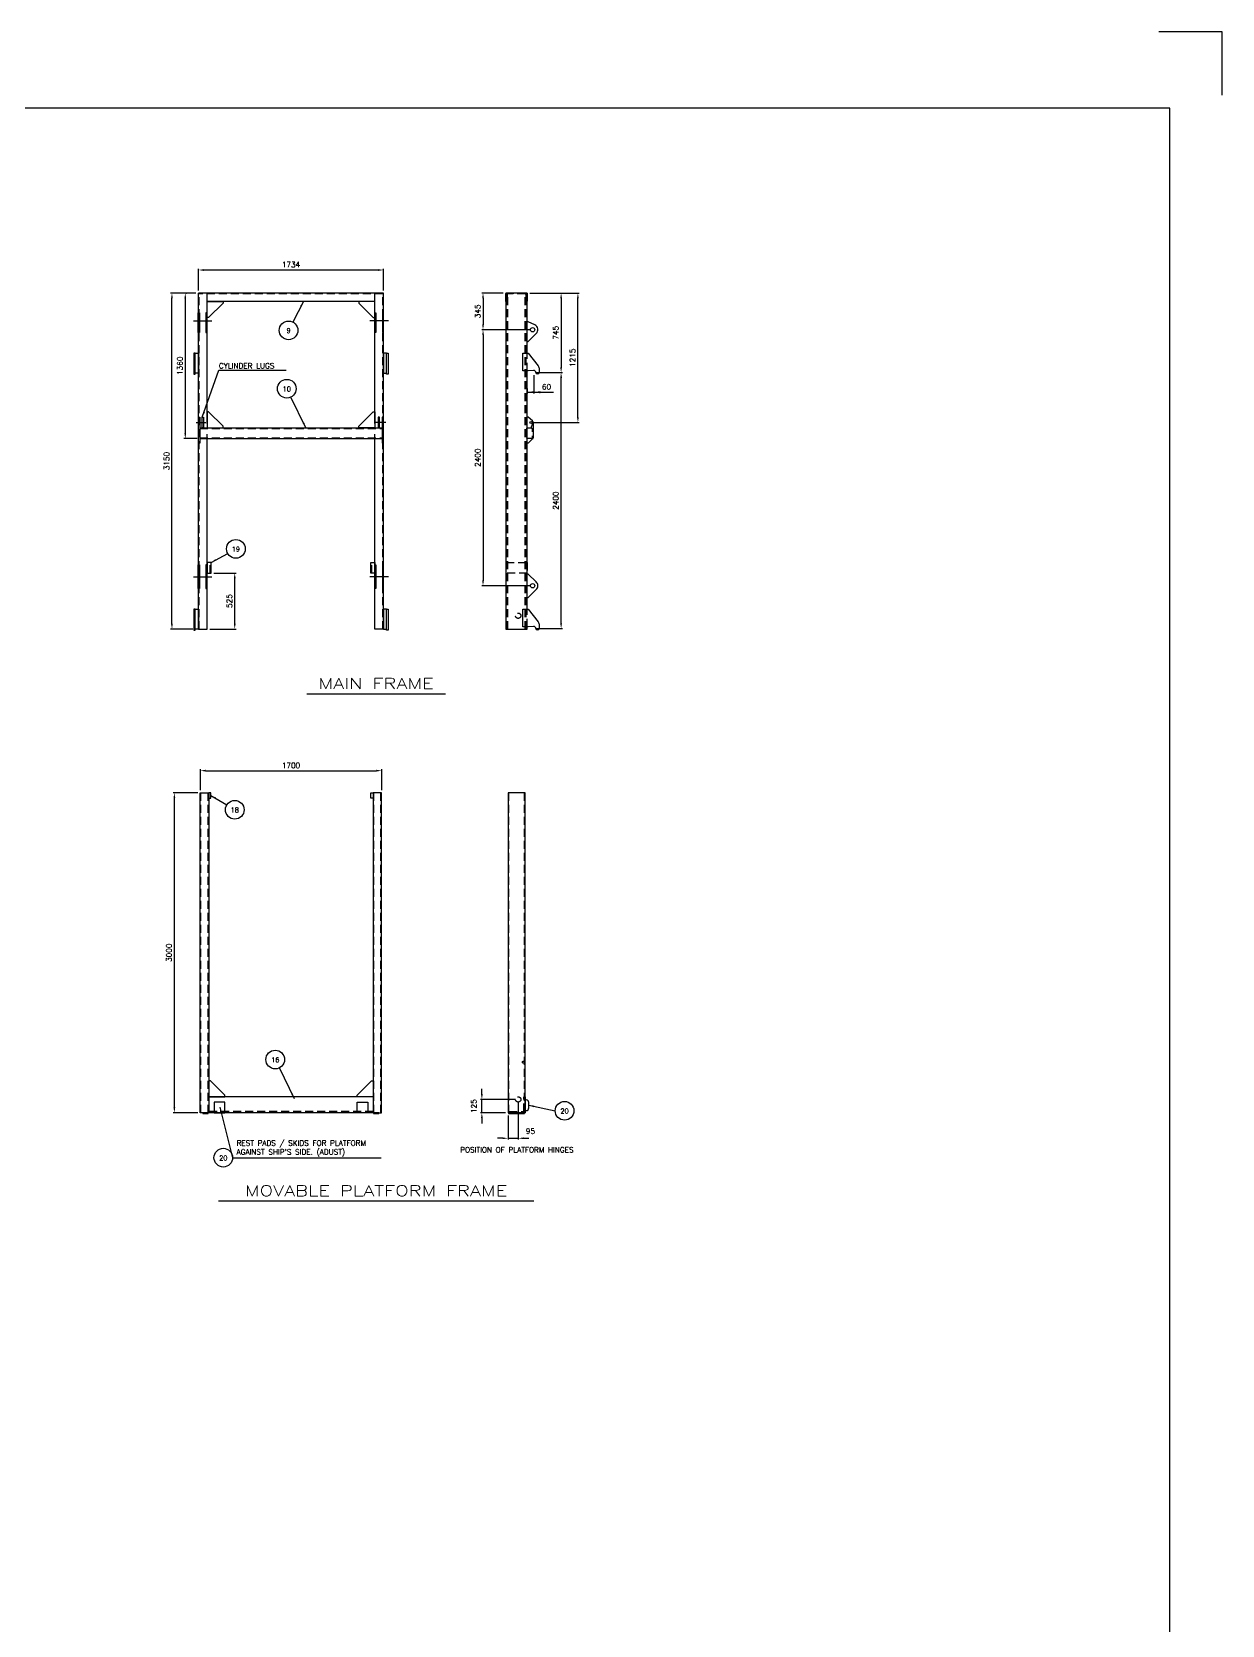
# Model space of a CAD drawing. Extents: x -1361 to 25435, y 363 to 30236.
# Drawn here: x 14275 to 25435, y 15300 to 30236 of the extents above; entities that cross this region are included whole.
import ezdxf
from ezdxf.enums import TextEntityAlignment as Align

# ---------------------------------------------------------------- set-up
doc = ezdxf.new("R2010")
doc.units = 0
doc.header["$LTSCALE"] = 150
doc.linetypes.add('DASHED', pattern=[0.75, 0.5, -0.25])
doc.linetypes.add('PHANTOM', pattern=[2.1, 1.25, -0.2, 0.125, -0.2, 0.125, -0.2])
doc.layers.get('0').update_dxf_attribs({"linetype": 'CONTINUOUS'})
doc.layers.get('DEFPOINTS').update_dxf_attribs({"linetype": 'CONTINUOUS'})
for name, color, linetype in [('POSNR', 2, 'CONTINUOUS'), ('S0CO1', 1, 'CONTINUOUS'), ('S0DA1', 1, 'DASHED'), ('S0DIM', 2, 'CONTINUOUS'), ('S0PH1', 1, 'PHANTOM'), ('S0TX2', 2, 'CONTINUOUS')]:
    doc.layers.add(name, color=color, linetype=linetype)
doc.styles.add('ROMANS', font='romans.shx', dxfattribs={"height": 50})
doc.dimstyles.new('MEDIUM', dxfattribs={"dimscale": 0.25, "dimtxt": 2, "dimasz": 2, "dimexe": 50, "dimexo": 100, "dimgap": 100, "dimtad": 1, "dimdsep": 46, "dimtxsty": 'ROMANS', "dimblk1": 'PIL-2', "dimblk2": 'PIL-3', "dimsah": 1, "dimcen": 200, "dimclrd": 1, "dimclre": 1, "dimclrt": 2, "dimazin": 2, "dimtfac": 1, "dimtmove": 0, "dimatfit": 3, "dimldrblk": 'PIL-3', "dimfxl": 1, "dimtvp": 100, "dimtolj": 1, "dimarcsym": 0})
doc.dimstyles.get("Standard").update_dxf_attribs({"dimscale": 25, "dimtxt": 3, "dimasz": 2, "dimexe": 0.5, "dimexo": 1, "dimgap": 1, "dimtad": 1, "dimdsep": 46, "dimtxsty": 'ROMANS', "dimcen": 1.5, "dimclrd": 1, "dimclre": 1, "dimclrt": 2, "dimazin": 2, "dimtfac": 1, "dimtmove": 2, "dimatfit": 3, "dimfxl": 0.5, "dimtvp": 100, "dimtolj": 1, "dimarcsym": 0})

# ---------------------------------------------------------------- blocks, each defined once
blk = doc.blocks.new('KNE-150-1')
at = {"layer": 'S0CO1', "color": 0}
blk.add_lwpolyline([(0, 0), (0, -150), (15, -150), (150, -15), (150, 0)], close=True, dxfattribs=at)
blk = doc.blocks.new('Dykkerplatt-senkearm-e')
at = {"layer": 'S0CO1'}
for p, q in [((770, 25), (-770, 25)), ((770, -125), (-770, -125))]:
    blk.add_line(p, q, dxfattribs=at)
for points in [[(-770, -125), (-850, -125), (-850, 2875), (-770, 2875)], [(-770, 2825), (-750, 2825), (-750, 2875), (-770, 2875)], [(770, 2825), (750, 2825), (750, 2875), (770, 2875)], [(770, -125), (850, -125), (850, 2875), (770, 2875)], [(-825, -133), (-775, -133), (-775, -125), (-825, -125)], [(-720, -125), (-620, -125), (-620, -25), (-720, -25)], [(720, -125), (620, -125), (620, -25), (720, -25)], [(775, -133), (825, -133), (825, -125), (775, -125)]]:
    blk.add_lwpolyline(points, close=True, dxfattribs=at)
at = {"layer": 'S0DA1'}
for p, q in [((-844, -125), (-844, 2875)), ((-776, -125), (-776, 2875)), ((776, -125), (776, 2875)), ((844, -125), (844, 2875)), ((770, -113), (-770, -113))]:
    blk.add_line(p, q, dxfattribs=at)
at = {"layer": 'S0CO1', "rotation": 90}
blk.add_blockref('KNE-150-1', (-770, 25), dxfattribs=at)
at = {"layer": 'S0CO1', "xscale": -1, "rotation": 270}
blk.add_blockref('KNE-150-1', (770, 25), dxfattribs=at)
blk = doc.blocks.new('Dykkerplatt-føring-e')
at = {"layer": 'S0CO1'}
for p, q in [((867, 3025), (-867, 3025)), ((-867, -125), (-867, 3025)), ((-787, 1801), (-787, 3025)), ((787, 1801), (787, 3025)), ((867, -125), (867, 3025)), ((787, 2945), (-787, 2945)), ((-855, 1761), (855, 1761)), ((-855, 1661), (855, 1661)), ((-787, -125), (-787, 1701)), ((787, -125), (787, 1701)), ((-867, -125), (-787, -125)), ((867, -125), (787, -125))]:
    blk.add_line(p, q, dxfattribs=at)
for points in [[(-869, 2656), (-869, 2840), (-859, 2840), (-859, 2656)], [(-787, 2656), (-787, 2840), (-797, 2840), (-797, 2656)], [(787, 2656), (787, 2840), (797, 2840), (797, 2656)], [(869, 2656), (869, 2840), (859, 2840), (859, 2656)], [(-912, 2264), (-897, 2264), (-897, 2460), (-912, 2460)], [(-897, 2460), (-867, 2460), (-867, 2275), (-897, 2275)], [(897, 2460), (867, 2460), (867, 2275), (897, 2275)], [(912, 2264), (897, 2264), (897, 2460), (912, 2460)], [(-867, 1619), (-867, 1861), (-855, 1861), (-855, 1619)], [(-831, 1761), (-831, 1861), (-819, 1861), (-819, 1761)], [(831, 1761), (831, 1861), (819, 1861), (819, 1761)], [(867, 1619), (867, 1861), (855, 1861), (855, 1619)], [(-869, 256), (-869, 476), (-859, 476), (-859, 256)], [(-787, 256), (-787, 476), (-797, 476), (-797, 256)], [(787, 256), (787, 476), (797, 476), (797, 256)], [(869, 256), (869, 476), (859, 476), (859, 256)], [(-912, -136), (-897, -136), (-897, 60), (-912, 60)], [(-897, 60), (-867, 60), (-867, -125), (-897, -125)], [(897, 60), (867, 60), (867, -125), (897, -125)], [(912, -136), (897, -136), (897, 60), (912, 60)]]:
    blk.add_lwpolyline(points, close=True, dxfattribs=at)
at = {"layer": 'S0DA1'}
for p, q in [((-861, -125), (-861, 3025)), ((861, 3019), (-861, 3019)), ((861, -125), (861, 3025)), ((-855, 1755), (855, 1755)), ((-855, 1668), (855, 1668))]:
    blk.add_line(p, q, dxfattribs=at)
at = {"layer": 'S0PH1'}
for p, q in [((-914, 2766), (-741, 2766)), ((914, 2766), (741, 2766)), ((-888, 1811), (-797, 1811)), ((888, 1811), (797, 1811)), ((-914, 366), (-741, 366)), ((914, 366), (741, 366))]:
    blk.add_line(p, q, dxfattribs=at)
at = {"layer": 'S0CO1', "xscale": -1}
for p, rotation in [((-787, 2945), 90), ((787, 1761), 270)]:
    blk.add_blockref('KNE-150-1', p, dxfattribs=dict(at, rotation=rotation))
at = {"layer": 'S0CO1'}
for p, rotation in [((787, 2945), 270), ((-787, 1761), 90)]:
    blk.add_blockref('KNE-150-1', p, dxfattribs=dict(at, rotation=rotation))
blk = doc.blocks.new('Dykkerplatt-føring-s')
at = {"color": 0, "linetype": 'DASHED'}
for p, q in [((-104, -125), (-104, 3025)), ((-96, -125), (-96, 3025)), ((66, -125), (66, 3025)), ((74, -125), (74, 3025)), ((85, 2295), (85, 2460)), ((85, -105), (85, 60))]:
    blk.add_line(p, q, dxfattribs=at)
at = {"color": 0, "linetype": 'ByBlock'}
for p, q in [((140, 1811), (140, 1669)), ((136, 1660), (95, 1619)), ((95, 1619), (85, 1619))]:
    blk.add_line(p, q, dxfattribs=at)
for points in [[(85, 2460), (85, 3025), (-115, 3025), (-115, -125), (85, -125), (85, -105)], [(85, 60), (85, 2295)]]:
    blk.add_lwpolyline(points, dxfattribs=at)
at = {"color": 0, "linetype": 'DASHED'}
blk.add_lwpolyline([(-115, 2945), (-115, 3025), (85, 3025), (85, 2945), (74, 2945), (74, 3009, 0.414214), (64, 3019), (-94, 3019, 0.414214), (-104, 3009), (-104, 2945)], format="xyb", close=True, dxfattribs=at)
at = {"color": 0, "linetype": 'ByBlock'}
for points in [[(85, 2571), (95, 2571), (170, 2646, 0.530009), (155, 2727), (95, 2755), (85, 2755)], [(140, 1811, 0.210407), (134, 1826), (95, 1861), (85, 1861)], [(85, 171), (95, 171), (170, 246, 0.416995), (170, 317), (95, 391), (85, 391)]]:
    blk.add_lwpolyline(points, format="xyb", dxfattribs=at)
for points in [[(45, 2295), (45, 2460), (95, 2460), (186, 2343, -0.166504), (196, 2312), (196, 2279, -1), (166, 2279, 0.439595), (145, 2299), (95, 2295)], [(45, -105), (45, 60), (95, 60), (186, -57, -0.166504), (196, -88), (196, -121, -1), (166, -121, 0.439595), (145, -101), (95, -105)]]:
    blk.add_lwpolyline(points, format="xyb", close=True, dxfattribs=at)
at = {"color": 0, "linetype": 'DASHED'}
blk.add_lwpolyline([(122, 1761), (139, 1804, 0.309533), (134, 1826)], format="xyb", dxfattribs=at)
at = {"color": 0, "linetype": 'DASHED', "flags": 128}
blk.add_lwpolyline([(88, 1761), (122, 1761, -0.414214), (130, 1753), (130, 1669, -0.414214), (122, 1661), (88, 1661, -0.414214), (80, 1669), (80, 1753, -0.414214)], format="xyb", close=True, dxfattribs=at)
at = {"color": 0, "linetype": 'DASHED'}
blk.add_lwpolyline([(84, 400), (-114, 400), (-114, 500), (84, 500)], close=True, dxfattribs=at)
at = {"color": 0, "linetype": 'ByBlock'}
for centre, radius in [((135, 2681), 20), ((120, 1811), 10), ((135, 281), 20)]:
    blk.add_circle(centre, radius, dxfattribs=at)
at = {"color": 0, "linetype": 'DASHED'}
blk.add_circle((0, 0), 25, dxfattribs=at)
at = {"color": 0, "linetype": 'ByBlock'}
blk.add_arc((127, 1669), 13, 315, 0, dxfattribs=at)
blk = doc.blocks.new('Dykkerplatt-senkearm-s')
at = {"color": 0, "linetype": 'DASHED'}
for p, q in [((-89, -125), (-89, 2875)), ((59, -125), (59, 2875))]:
    blk.add_line(p, q, dxfattribs=at)
at = {"color": 0, "linetype": 'ByBlock'}
blk.add_lwpolyline([(-9, 2875), (-95, 2875), (-95, -125), (65, -125), (65, 2875), (-9, 2875)], dxfattribs=at)
at = {"color": 0, "linetype": 'DASHED'}
blk.add_lwpolyline([(65, -125), (-85, -125), (-85, -113), (53, -113), (53, 25), (65, 25)], close=True, dxfattribs=at)
at = {"color": 0, "linetype": 'ByBlock'}
blk.add_lwpolyline([(-90, -133), (60, -133), (60, -125), (-90, -125)], close=True, dxfattribs=at)
blk.add_lwpolyline([(100, -80), (100, -30, 0.414214), (75, -5), (65, -5), (65, -105), (75, -105, 0.414214)], format="xyb", close=True, dxfattribs=at)
at = {"color": 0, "linetype": 'DASHED'}
for centre, radius in [((50, 350), 10), ((0, 0), 25)]:
    blk.add_circle(centre, radius, dxfattribs=at)
blk = doc.blocks.new('POS1')
at = {"layer": 'POSNR'}
blk.add_circle((0, 0), 175, dxfattribs=at)
at = {"layer": 'POSNR', "color": 2, "style": 'ROMANS'}
blk.add_attdef('POS', text='', height=90, dxfattribs=at).set_placement((0, -50), align=Align.CENTER)
blk = doc.blocks.new('*D37')
at = {"layer": 'DEFPOINTS', "color": 0, "transparency": 16777216}
for p in [(17572, 28004), (15838, 27788), (17572, 27788)]:
    blk.add_point(p, dxfattribs=at)
at = {"layer": 'S0DIM', "color": 1, "lineweight": -2, "transparency": 16777216}
for p, q in [((15838, 27813), (15838, 28016)), ((15888, 28004), (17522, 28004)), ((17572, 27813), (17572, 28016))]:
    blk.add_line(p, q, dxfattribs=at)
at = {"layer": 'S0DIM', "color": 1, "transparency": 16777216}
for points in [[(15888, 28012), (15888, 27995), (15838, 28004)], [(17522, 28012), (17522, 27995), (17572, 28004)]]:
    blk.add_solid(points, dxfattribs=at)
at = {"layer": 'S0DIM', "color": 2, "transparency": 16777216, "insert": (16705, 28054), "char_height": 50, "attachment_point": 5, "style": 'ROMANS'}
blk.add_mtext('\\A1;1734', dxfattribs=at)
blk = doc.blocks.new('*D38')
at = {"layer": 'DEFPOINTS', "color": 0, "transparency": 16777216}
for p in [(15589, 27788), (15838, 27788), (15808, 24638)]:
    blk.add_point(p, dxfattribs=at)
at = {"layer": 'S0DIM', "color": 1, "lineweight": -2, "transparency": 16777216}
for p, q in [((15813, 27788), (15576, 27788)), ((15589, 24688), (15589, 27738)), ((15783, 24638), (15576, 24638))]:
    blk.add_line(p, q, dxfattribs=at)
at = {"layer": 'S0DIM', "color": 1, "transparency": 16777216}
for points in [[(15580, 27738), (15597, 27738), (15589, 27788)], [(15580, 24688), (15597, 24688), (15589, 24638)]]:
    blk.add_solid(points, dxfattribs=at)
at = {"layer": 'S0DIM', "color": 2, "transparency": 16777216, "insert": (15539, 26213), "char_height": 50, "attachment_point": 5, "rotation": 90, "style": 'ROMANS'}
blk.add_mtext('\\A1;3150', dxfattribs=at)
blk = doc.blocks.new('*D39')
at = {"layer": 'DEFPOINTS', "color": 0, "transparency": 16777216}
for p in [(15694, 27788), (15714, 26424), (15850, 26424)]:
    blk.add_point(p, dxfattribs=at)
at = {"layer": 'S0DIM', "color": 1, "lineweight": -2, "transparency": 16777216}
for p, q in [((15719, 27788), (15726, 27788)), ((15714, 27738), (15714, 26474)), ((15825, 26424), (15701, 26424))]:
    blk.add_line(p, q, dxfattribs=at)
at = {"layer": 'S0DIM', "color": 1, "transparency": 16777216}
for points in [[(15705, 27738), (15722, 27738), (15714, 27788)], [(15705, 26474), (15722, 26474), (15714, 26424)]]:
    blk.add_solid(points, dxfattribs=at)
at = {"layer": 'S0DIM', "color": 2, "transparency": 16777216, "insert": (15664, 27106), "char_height": 50, "attachment_point": 5, "rotation": 90, "style": 'ROMANS'}
blk.add_mtext('\\A1;1360', dxfattribs=at)
blk = doc.blocks.new('*D40')
at = {"layer": 'DEFPOINTS', "color": 0, "transparency": 16777216}
for p in [(17555, 23310), (15855, 23103), (17555, 23103)]:
    blk.add_point(p, dxfattribs=at)
at = {"layer": 'S0CO1', "color": 1, "lineweight": -2, "transparency": 16777216}
for p, q in [((15855, 23128), (15855, 23323)), ((15905, 23310), (17505, 23310)), ((17555, 23128), (17555, 23323))]:
    blk.add_line(p, q, dxfattribs=at)
at = {"layer": 'S0CO1', "color": 1, "transparency": 16777216}
for points in [[(15905, 23319), (15905, 23302), (15855, 23310)], [(17505, 23319), (17505, 23302), (17555, 23310)]]:
    blk.add_solid(points, dxfattribs=at)
at = {"layer": 'S0CO1', "color": 2, "transparency": 16777216, "insert": (16705, 23360), "char_height": 50, "attachment_point": 5, "style": 'ROMANS'}
blk.add_mtext('\\A1;1700', dxfattribs=at)
blk = doc.blocks.new('*D41')
at = {"layer": 'DEFPOINTS', "color": 0, "transparency": 16777216}
for p in [(15855, 23103), (15611, 20103), (15855, 20103)]:
    blk.add_point(p, dxfattribs=at)
at = {"layer": 'S0CO1', "color": 1, "lineweight": -2, "transparency": 16777216}
for p, q in [((15830, 23103), (15599, 23103)), ((15611, 23053), (15611, 20153)), ((15830, 20103), (15599, 20103))]:
    blk.add_line(p, q, dxfattribs=at)
at = {"layer": 'S0CO1', "color": 1, "transparency": 16777216}
for points in [[(15603, 23053), (15620, 23053), (15611, 23103)], [(15603, 20153), (15620, 20153), (15611, 20103)]]:
    blk.add_solid(points, dxfattribs=at)
at = {"layer": 'S0CO1', "color": 2, "transparency": 16777216, "insert": (15561, 21603), "char_height": 50, "attachment_point": 5, "rotation": 90, "style": 'ROMANS'}
blk.add_mtext('\\A1;3000', dxfattribs=at)
blk = doc.blocks.new('*D42')
at = {"layer": 'DEFPOINTS', "color": 0, "transparency": 16777216}
for p in [(15957, 25163), (16177, 25163), (15918, 24638)]:
    blk.add_point(p, dxfattribs=at)
at = {"layer": 'S0DIM', "color": 1, "lineweight": -2, "transparency": 16777216}
for p, q in [((15982, 25163), (16190, 25163)), ((16177, 24688), (16177, 25113)), ((15943, 24638), (16190, 24638))]:
    blk.add_line(p, q, dxfattribs=at)
at = {"layer": 'S0DIM', "color": 1, "transparency": 16777216}
for points in [[(16169, 25113), (16186, 25113), (16177, 25163)], [(16169, 24688), (16186, 24688), (16177, 24638)]]:
    blk.add_solid(points, dxfattribs=at)
at = {"layer": 'S0DIM', "color": 2, "transparency": 16777216, "insert": (16127, 24900), "char_height": 50, "attachment_point": 5, "rotation": 90, "style": 'ROMANS'}
blk.add_mtext('\\A1;525', dxfattribs=at)
blk = doc.blocks.new('*D43')
at = {"layer": 'DEFPOINTS', "color": 0, "transparency": 16777216}
for p in [(18720, 27788), (18505, 27444), (18970, 27444)]:
    blk.add_point(p, dxfattribs=at)
at = {"layer": 'S0DIM', "color": 1, "lineweight": -2, "transparency": 16777216}
for p, q in [((18695, 27788), (18493, 27788)), ((18505, 27738), (18505, 27494)), ((18945, 27444), (18493, 27444))]:
    blk.add_line(p, q, dxfattribs=at)
at = {"layer": 'S0DIM', "color": 1, "transparency": 16777216}
for points in [[(18497, 27738), (18514, 27738), (18505, 27788)], [(18497, 27494), (18514, 27494), (18505, 27444)]]:
    blk.add_solid(points, dxfattribs=at)
at = {"layer": 'S0DIM', "color": 2, "transparency": 16777216, "insert": (18455, 27616), "char_height": 50, "attachment_point": 5, "rotation": 90, "style": 'ROMANS'}
blk.add_mtext('\\A1;345', dxfattribs=at)
blk = doc.blocks.new('*D44')
at = {"layer": 'DEFPOINTS', "color": 0, "transparency": 16777216}
for p in [(18970, 27444), (18505, 25044), (18970, 25044)]:
    blk.add_point(p, dxfattribs=at)
at = {"layer": 'S0DIM', "color": 1, "lineweight": -2, "transparency": 16777216}
for p, q in [((18945, 27444), (18493, 27444)), ((18505, 27394), (18505, 25094)), ((18945, 25044), (18493, 25044))]:
    blk.add_line(p, q, dxfattribs=at)
at = {"layer": 'S0DIM', "color": 1, "transparency": 16777216}
for points in [[(18497, 27394), (18514, 27394), (18505, 27444)], [(18497, 25094), (18514, 25094), (18505, 25044)]]:
    blk.add_solid(points, dxfattribs=at)
at = {"layer": 'S0DIM', "color": 2, "transparency": 16777216, "insert": (18455, 26244), "char_height": 50, "attachment_point": 5, "rotation": 90, "style": 'ROMANS'}
blk.add_mtext('\\A1;2400', dxfattribs=at)
blk = doc.blocks.new('*D45')
at = {"layer": 'DEFPOINTS', "color": 0, "transparency": 16777216}
for p in [(18981, 27042), (19237, 27042), (18981, 24642)]:
    blk.add_point(p, dxfattribs=at)
at = {"layer": 'S0DIM', "color": 1, "lineweight": -2, "transparency": 16777216}
for p, q in [((19006, 27042), (19250, 27042)), ((19237, 24692), (19237, 26992)), ((19006, 24642), (19250, 24642))]:
    blk.add_line(p, q, dxfattribs=at)
at = {"layer": 'S0DIM', "color": 1, "transparency": 16777216}
for points in [[(19229, 26992), (19246, 26992), (19237, 27042)], [(19229, 24692), (19246, 24692), (19237, 24642)]]:
    blk.add_solid(points, dxfattribs=at)
at = {"layer": 'S0DIM', "color": 2, "transparency": 16777216, "insert": (19187, 25842), "char_height": 50, "attachment_point": 5, "rotation": 90, "style": 'ROMANS'}
blk.add_mtext('\\A1;2400', dxfattribs=at)
blk = doc.blocks.new('PIL-2')
at = {"color": 0, "linetype": 'ByBlock'}
blk.add_line((0, 0), (-250, 0), dxfattribs=at)
blk.add_solid([(-125, 21), (-125, -21), (0, 0)], dxfattribs=at)
blk = doc.blocks.new('PIL-3')
at = {"color": 0, "linetype": 'ByBlock'}
blk.add_line((0, 0), (250, 0), dxfattribs=at)
blk.add_solid([(125, 21), (125, -21), (0, 0)], dxfattribs=at)
blk = doc.blocks.new('*D46')
at = {"layer": 'DEFPOINTS', "color": 0, "transparency": 16777216}
for p in [(18981, 27042), (18920, 26918), (18981, 26858)]:
    blk.add_point(p, dxfattribs=at)
at = {"layer": 'S0DIM', "color": 1, "lineweight": -2, "transparency": 16777216}
for p, q in [((18920, 26893), (18920, 26845)), ((18981, 27017), (18981, 26845)), ((18920, 26858), (18981, 26858)), ((18981, 26858), (19165, 26858))]:
    blk.add_line(p, q, dxfattribs=at)
at = {"layer": 'S0DIM', "color": 1, "lineweight": -2, "transparency": 16777216, "xscale": 0.5, "yscale": 0.5, "zscale": 0.5, "rotation": 180}
blk.add_blockref('PIL-2', (18920, 26858), dxfattribs=at)
at = {"layer": 'S0DIM', "color": 1, "lineweight": -2, "transparency": 16777216, "xscale": 0.5, "yscale": 0.5, "zscale": 0.5}
blk.add_blockref('PIL-3', (18981, 26858), dxfattribs=at)
at = {"layer": 'S0DIM', "color": 2, "transparency": 16777216, "insert": (19100, 26908), "char_height": 50, "attachment_point": 5, "style": 'ROMANS'}
blk.add_mtext('\\A1;60', dxfattribs=at)
blk = doc.blocks.new('*D47')
at = {"layer": 'DEFPOINTS', "color": 0, "transparency": 16777216}
for p in [(18920, 27788), (19395, 27788), (18955, 26574)]:
    blk.add_point(p, dxfattribs=at)
at = {"layer": 'S0CO1', "color": 1, "lineweight": -2, "transparency": 16777216}
for p, q in [((18945, 27788), (19407, 27788)), ((19395, 26624), (19395, 27738)), ((18980, 26574), (19407, 26574))]:
    blk.add_line(p, q, dxfattribs=at)
at = {"layer": 'S0CO1', "color": 1, "transparency": 16777216}
for points in [[(19386, 27738), (19403, 27738), (19395, 27788)], [(19386, 26624), (19403, 26624), (19395, 26574)]]:
    blk.add_solid(points, dxfattribs=at)
at = {"layer": 'S0CO1', "color": 2, "transparency": 16777216, "insert": (19345, 27181), "char_height": 50, "attachment_point": 5, "rotation": 90, "style": 'ROMANS'}
blk.add_mtext('\\A1;1215', dxfattribs=at)
blk = doc.blocks.new('*D48')
at = {"layer": 'DEFPOINTS', "color": 0, "transparency": 16777216}
for p in [(19084, 27788), (19128, 27042), (19237, 27042)]:
    blk.add_point(p, dxfattribs=at)
at = {"layer": 'S0CO1', "color": 1, "lineweight": -2, "transparency": 16777216}
for p, q in [((19109, 27788), (19250, 27788)), ((19237, 27738), (19237, 27092)), ((19153, 27042), (19250, 27042))]:
    blk.add_line(p, q, dxfattribs=at)
at = {"layer": 'S0CO1', "color": 1, "transparency": 16777216}
for points in [[(19229, 27738), (19246, 27738), (19237, 27788)], [(19229, 27092), (19246, 27092), (19237, 27042)]]:
    blk.add_solid(points, dxfattribs=at)
at = {"layer": 'S0CO1', "color": 2, "transparency": 16777216, "insert": (19187, 27415), "char_height": 50, "attachment_point": 5, "rotation": 90, "style": 'ROMANS'}
blk.add_mtext('\\A1;745', dxfattribs=at)
blk = doc.blocks.new('*D49')
at = {"layer": 'DEFPOINTS', "color": 0, "transparency": 16777216}
for p in [(18494, 20228), (18835, 20228), (18740, 20103)]:
    blk.add_point(p, dxfattribs=at)
at = {"layer": 'S0CO1', "color": 1, "lineweight": -2, "transparency": 16777216}
for p, q in [((18494, 20278), (18494, 20328)), ((18810, 20228), (18482, 20228)), ((18494, 20103), (18494, 20228)), ((18715, 20103), (18482, 20103)), ((18494, 20053), (18494, 20003))]:
    blk.add_line(p, q, dxfattribs=at)
at = {"layer": 'S0CO1', "color": 1, "transparency": 16777216}
for points in [[(18486, 20278), (18503, 20278), (18494, 20228)], [(18486, 20053), (18503, 20053), (18494, 20103)]]:
    blk.add_solid(points, dxfattribs=at)
at = {"layer": 'S0CO1', "color": 2, "transparency": 16777216, "insert": (18419, 20165), "char_height": 50, "attachment_point": 5, "rotation": 90, "style": 'ROMANS'}
blk.add_mtext('\\A1;125', dxfattribs=at)
blk = doc.blocks.new('*D50')
at = {"layer": 'DEFPOINTS', "color": 0, "transparency": 16777216}
for p in [(18835, 20228), (18740, 20103), (18835, 19864)]:
    blk.add_point(p, dxfattribs=at)
at = {"layer": 'S0CO1', "color": 1, "lineweight": -2, "transparency": 16777216}
for p, q in [((18835, 20203), (18835, 19851)), ((18740, 20078), (18740, 19851)), ((18690, 19864), (18640, 19864)), ((18740, 19864), (18835, 19864)), ((18885, 19864), (18935, 19864))]:
    blk.add_line(p, q, dxfattribs=at)
at = {"layer": 'S0CO1', "color": 1, "transparency": 16777216}
for points in [[(18690, 19872), (18690, 19856), (18740, 19864)], [(18885, 19872), (18885, 19856), (18835, 19864)]]:
    blk.add_solid(points, dxfattribs=at)
at = {"layer": 'S0CO1', "color": 2, "transparency": 16777216, "insert": (18950, 19930), "char_height": 50, "attachment_point": 5, "style": 'ROMANS'}
blk.add_mtext('\\A1;95', dxfattribs=at)

msp = doc.modelspace()

# ---------------------------------------------------------------- linework, layer by layer
at = {"color": 2}
msp.add_lwpolyline([(25434.813, 29642.875), (25434.813, 30236.283), (24841.405, 30236.283)], dxfattribs=at)
at = {"layer": 'S0CO1', "color": 6}
for p, q in [((24945.516, 29520.842), (-767.59, 29520.842)), ((24945.796, 819.623), (24945.516, 29520.842))]:
    msp.add_line(p, q, dxfattribs=at)
at = {"layer": 'S0CO1'}
for points in [[(15917.503, 25162.704), (15956.503, 25162.704), (15956.503, 25262.704), (15917.503, 25262.704)], [(17491.503, 25162.704), (17452.503, 25162.704), (17452.503, 25262.704), (17491.503, 25262.704)]]:
    msp.add_lwpolyline(points, close=True, dxfattribs=at)
at = {"layer": 'S0DA1'}
for p, q in [((15946.503, 25162.704), (15946.503, 25262.704)), ((17462.503, 25162.704), (17462.503, 25262.704))]:
    msp.add_line(p, q, dxfattribs=at)
at = {"layer": 'S0TX2', "color": 1}
for p, q in [((18153.886, 24028.836), (16852.808, 24028.836)), ((18981.845, 19273.066), (16024.849, 19273.066))]:
    msp.add_line(p, q, dxfattribs=at)

# ---------------------------------------------------------------- block references
at = {"layer": 'S0CO1'}
for name, p in [('Dykkerplatt-føring-e', (16704.503, 24762.704)), ('Dykkerplatt-føring-s', (18834.753, 24762.704)), ('Dykkerplatt-senkearm-e', (16704.503, 20227.997)), ('Dykkerplatt-senkearm-s', (18834.753, 20227.997))]:
    msp.add_blockref(name, p, dxfattribs=at)
at = {"layer": 'S0TX2'}
ref = msp.add_blockref('POS1', (16682.14, 27438.099), dxfattribs=dict(at, xscale=0.5, yscale=0.5, zscale=0.5))
ref.add_attrib('POS', '9', dxfattribs={"layer": 'POSNR', "height": 45, "style": 'ROMANS'}).set_placement((16682.14, 27413.099), align=Align.CENTER)
ref = msp.add_blockref('POS1', (16665.494, 26891.245), dxfattribs=dict(at, xscale=0.5, yscale=0.5, zscale=0.5))
ref.add_attrib('POS', '10', dxfattribs={"layer": 'POSNR', "height": 45, "style": 'ROMANS'}).set_placement((16665.494, 26866.245), align=Align.CENTER)
ref = msp.add_blockref('POS1', (16187.96, 25389.581), dxfattribs=dict(at, xscale=0.5, yscale=0.5, zscale=0.5))
ref.add_attrib('POS', '19', dxfattribs={"layer": 'POSNR', "height": 45, "style": 'ROMANS'}).set_placement((16187.96, 25364.581), align=Align.CENTER)
ref = msp.add_blockref('POS1', (16177.644, 22943.63), dxfattribs=dict(at, xscale=0.5, yscale=0.5, zscale=0.5))
ref.add_attrib('POS', '18', dxfattribs={"layer": 'POSNR', "height": 45, "style": 'ROMANS'}).set_placement((16177.644, 22918.63), align=Align.CENTER)
ref = msp.add_blockref('POS1', (16557.295, 20601.546), dxfattribs=dict(at, xscale=0.5, yscale=0.5, zscale=0.5))
ref.add_attrib('POS', '16', dxfattribs={"layer": 'POSNR', "height": 45, "style": 'ROMANS'}).set_placement((16557.295, 20576.546), align=Align.CENTER)
ref = msp.add_blockref('POS1', (19269.687, 20121.647), dxfattribs=dict(at, xscale=0.5, yscale=0.5, zscale=0.5))
ref.add_attrib('POS', '20', dxfattribs={"layer": 'POSNR', "height": 45, "style": 'ROMANS'}).set_placement((19269.687, 20096.647), align=Align.CENTER)
ref = msp.add_blockref('POS1', (16070.113, 19682.131), dxfattribs=dict(at, xscale=0.5, yscale=0.5, zscale=0.5))
ref.add_attrib('POS', '20', dxfattribs={"layer": 'POSNR', "height": 45, "style": 'ROMANS'}).set_placement((16070.113, 19657.131), align=Align.CENTER)

# ---------------------------------------------------------------- texts
at = {"layer": 'S0TX2', "style": 'ROMANS'}
msp.add_text('CYLINDER LUGS', height=50, dxfattribs=at).set_placement((16028.622, 27080.484))
at = {"layer": 'S0TX2', "color": 4, "style": 'ROMANS', "width": 1.35}
for s, p in [('MAIN FRAME', (17503.347, 24128.031)), ('MOVABLE PLATFORM FRAME', (17503.347, 19372.261))]:
    msp.add_text(s, height=99.4, dxfattribs=at).set_placement(p, align=Align.MIDDLE)
at = {"layer": 'S0TX2', "char_height": 50, "width": 1475.89787, "attachment_point": 1, "style": 'ROMANS'}
for s, insert in [("REST PADS / SKIDS FOR PLATFORM AGAINST SHIP'S SIDE. (ADUST)", (16194.476, 19844.019)), ('POSITION OF PLATFORM HINGES', (18291.36, 19780.551))]:
    msp.add_mtext(s, dxfattribs=dict(at, insert=insert))

# ---------------------------------------------------------------- dimensions: what is measured, and where the dimension line sits
at = {"layer": 'S0CO1'}
for base, p1, p2, text, picture, middle in [((19394.568, 27787.704), (18954.753, 26573.996), (18919.753, 27787.704), '1215', '*D47', (19344.568, 27180.85)), ((19237.497, 27042.054), (19084.189, 27787.704), (19128.07, 27042.054), '745', '*D48', (19187.497, 27414.879))]:
    dim = msp.add_linear_dim(base=base, p1=p1, p2=p2, angle=90, text=text, dimstyle='STANDARD', dxfattribs=at)
    dim.commit()
    dim.dimension.update_dxf_attribs({"geometry": picture, "text_midpoint": middle})
dim = msp.add_linear_dim(base=(17554.503, 23310.281), p1=(15854.503, 23102.997), p2=(17554.503, 23102.997), dimstyle='STANDARD', dxfattribs=at)
dim.commit()
dim.dimension.update_dxf_attribs({"geometry": '*D40', "text_midpoint": (16704.503, 23360.281)})
for base, p1, p2, picture, middle in [((15611.487, 20102.997), (15854.503, 23102.997), (15854.503, 20102.997), '*D41', (15561.487, 21602.997)), ((18494.398, 20227.997), (18739.753, 20102.997), (18834.753, 20227.997), '*D49', (18419.398, 20165.497))]:
    dim = msp.add_linear_dim(base=base, p1=p1, p2=p2, angle=90, dimstyle='STANDARD', dxfattribs=at)
    dim.commit()
    dim.dimension.update_dxf_attribs({"geometry": picture, "text_midpoint": middle})
dim = msp.add_linear_dim(base=(18834.753, 19863.857), p1=(18739.753, 20102.997), p2=(18834.753, 20227.997), dimstyle='STANDARD', dxfattribs=at)
dim.commit()
dim.dimension.update_dxf_attribs({"geometry": '*D50', "text_midpoint": (18950.393, 19930.424), "dimtype": 160})
at = {"layer": 'S0DIM'}
dim = msp.add_linear_dim(base=(17571.503, 28003.658), p1=(15837.503, 27787.704), p2=(17571.503, 27787.704), dimstyle='STANDARD', dxfattribs=at)
dim.commit()
dim.dimension.update_dxf_attribs({"geometry": '*D37', "text_midpoint": (16704.503, 28053.658)})
for base, p1, p2, picture, middle in [((15588.588, 27787.704), (15807.503, 24637.704), (15837.503, 27787.704), '*D38', (15538.588, 26212.704)), ((18505.405, 25043.793), (18969.753, 27443.793), (18969.753, 25043.793), '*D44', (18455.405, 26243.793)), ((19237.497, 27042.054), (18981.143, 24642.054), (18981.143, 27042.054), '*D45', (19187.497, 25842.054)), ((16177.478, 25162.704), (15917.503, 24637.704), (15956.503, 25162.704), '*D42', (16127.478, 24900.204))]:
    dim = msp.add_linear_dim(base=base, p1=p1, p2=p2, angle=90, dimstyle='STANDARD', dxfattribs=at)
    dim.commit()
    dim.dimension.update_dxf_attribs({"geometry": picture, "text_midpoint": middle})
for base, p1, p2, text, picture, middle in [((15713.736, 26423.996), (15694.295, 27787.704), (15849.503, 26423.996), '1360', '*D39', (15663.736, 27105.85)), ((18505.405, 27443.793), (18719.753, 27787.704), (18969.753, 27443.793), '345', '*D43', (18455.405, 27615.748))]:
    dim = msp.add_linear_dim(base=base, p1=p1, p2=p2, angle=90, text=text, dimstyle='STANDARD', dxfattribs=at)
    dim.commit()
    dim.dimension.update_dxf_attribs({"geometry": picture, "text_midpoint": middle})
dim = msp.add_linear_dim(base=(18981.143, 26857.985), p1=(18919.753, 26917.911), p2=(18981.143, 27042.054), text='60', dimstyle='MEDIUM', dxfattribs=at)
dim.commit()
dim.dimension.update_dxf_attribs({"geometry": '*D46', "text_midpoint": (19100.299, 26857.985), "dimtype": 160})

# ---------------------------------------------------------------- leaders
at = {"layer": 'S0CO1'}
for points in [[(16820.612, 27707.704), (16722.116, 27515.933)], [(16844.701, 26523.996), (16703.867, 26812.608)], [(15956.503, 25262.704), (16111.231, 25347.521)], [(15954.503, 23077.997), (16102.685, 22988.768)], [(16736.502, 20234.297), (16595.668, 20522.909)], [(18934.753, 20172.997), (19182.187, 20121.647)]]:
    msp.add_leader(points, dimstyle='STANDARD', override={"dimgap": 1, "dimtad": 0}, dxfattribs=at)
at = {"layer": 'S0TX2'}
for points in [[(15873.503, 26623.996), (16028.622, 27063.754), (16660.947, 27063.754)], [(16036.955, 20155.524), (16157.613, 19682.131), (17551.359, 19682.131)]]:
    msp.add_leader(points, dimstyle='STANDARD', override={"dimgap": 1, "dimtad": 0}, dxfattribs=at)

doc.saveas('drawing.dxf')
